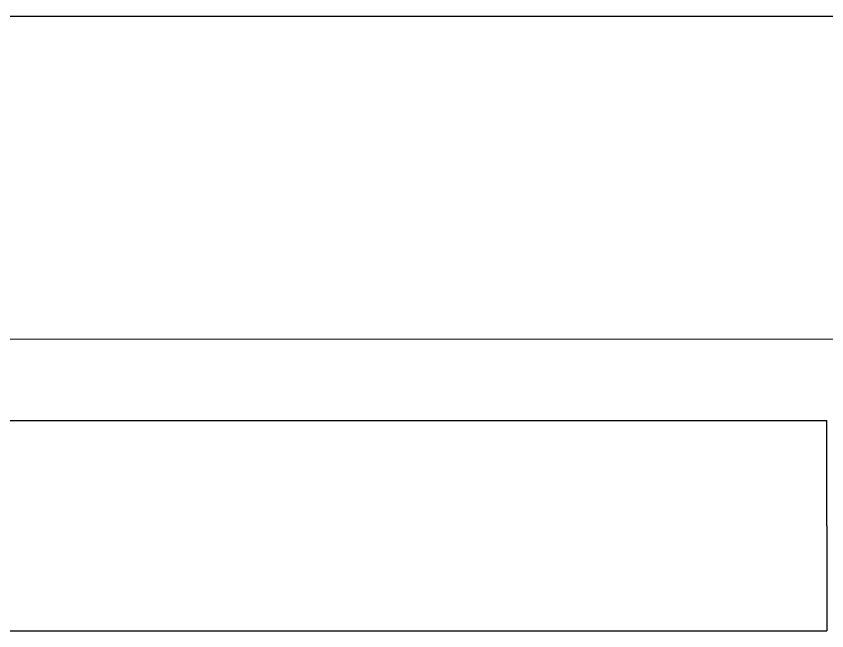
# Model space of a CAD drawing. Header units: millimetres. Extents: x -20242 to 39158, y -15780 to 26220.
# Drawn here: x -5981 to -3635, y 16557 to 18334 of the extents above; entities that cross this region are included whole.
import ezdxf

# ---------------------------------------------------------------- set-up
doc = ezdxf.new("R2010")
doc.units = ezdxf.units.MM

msp = doc.modelspace()

# ---------------------------------------------------------------- linework, layer by layer
for p, q in [((-10151.479, 18333.662), (-2114.408, 18334.232)), ((-2114.408, 17399.832), (-10151.479, 17399.262)), ((-8635.207, 17164.586), (-3635.207, 17164.586)), ((-3635.207, 16860.586), (-3635.207, 17164.586)), ((-3635.207, 16860.586), (-3635.207, 16556.586)), ((-8635.207, 16556.586), (-3635.207, 16556.586))]:
    msp.add_line(p, q)

doc.saveas('drawing.dxf')
